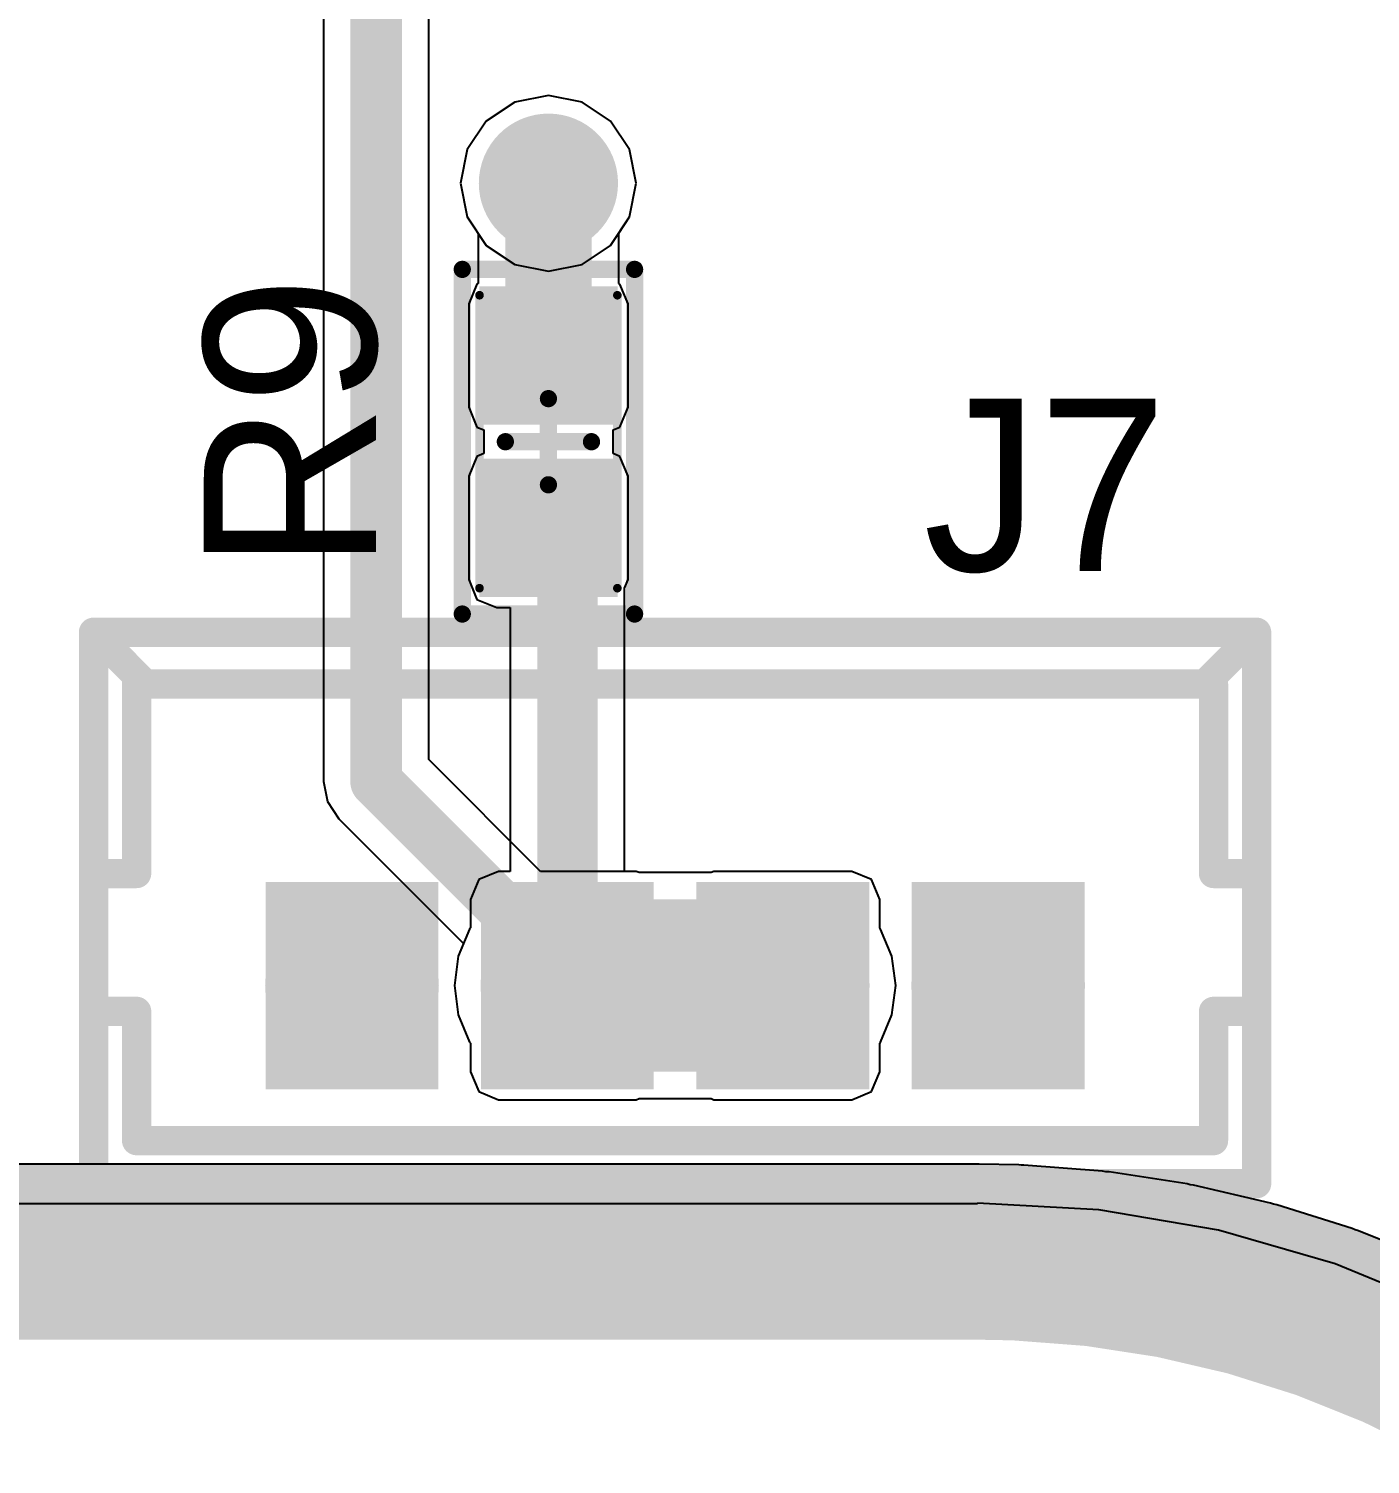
# Model space of a CAD drawing. Header units: millimetres. Extents: x 118 to 288, y 159 to 220.
# Drawn here: x 272.23 to 280.02, y 160.09 to 168.42 of the extents above; entities that cross this region are included whole.
import ezdxf

# ---------------------------------------------------------------- set-up
doc = ezdxf.new("R2010")
doc.units = ezdxf.units.MM
for name, color, linetype in [('BottomLayer', 5, 'Continuous'), ('BottomOverlay', 54, 'Continuous'), ('BottomSolder', 6, 'Continuous'), ('InternalPlane1', 76, 'Continuous'), ('InternalPlane2', 16, 'Continuous'), ('KeepOutLayer', 6, 'Continuous'), ('Mechanical13', 56, 'Continuous'), ('Mechanical15', 56, 'Continuous'), ('MultiLayer', 9, 'Continuous'), ('PadHoleLayer', 156, 'Continuous'), ('TopLayer', 1, 'Continuous'), ('TopOverlay', 2, 'Continuous'), ('TopPaste', 8, 'Continuous'), ('TopSolder', 216, 'Continuous'), ('ViaHoleLayer', 16, 'Continuous')]:
    doc.layers.add(name, color=color, linetype=linetype)

# ---------------------------------------------------------------- blocks, each defined once
blk = doc.blocks.new('MOLEX53047_0410_B_73')
at = {"layer": 'BottomLayer'}
for points in [[(-0.4, -0.5), (0.4, -0.5), (-0.4, 0.5), (0.4, 0.5)], [(0.85, -0.5), (1.65, -0.5), (0.85, 0.5), (1.65, 0.5)], [(2.1, -0.5), (2.9, -0.5), (2.1, 0.5), (2.9, 0.5)], [(3.35, -0.5), (4.15, -0.5), (3.35, 0.5), (4.15, 0.5)]]:
    blk.add_solid(points, dxfattribs=at)
at = {"layer": 'BottomOverlay', "const_width": 0.17}
for points in [[(-1.5, -1.15), (-1.5, 2.05)], [(-1.5, 2.05), (5.25, 2.05)], [(-1.5, 2.05), (-1.2, 1.75)], [(4.95, 1.75), (5.25, 2.05)], [(5.25, -1.15), (5.25, 2.05)], [(-1.25, 1.75), (5, 1.75)], [(-1.25, 1.75), (-1.2, 1.75)], [(-1.25, 0.65), (-1.25, 1.75)], [(4.95, 1.75), (5, 1.75)], [(5, 0.65), (5, 1.75)], [(-1.5, 0.65), (-1.25, 0.65)], [(5, 0.65), (5.25, 0.65)], [(-1.5, -0.15), (-1.25, -0.15)], [(-1.25, -0.9), (-1.25, -0.15)], [(5, -0.15), (5.25, -0.15)], [(5, -0.9), (5, -0.15)], [(-1.25, -0.9), (5, -0.9)], [(-1.5, -1.15), (5.25, -1.15)]]:
    blk.add_lwpolyline(points, dxfattribs=at)
at = {"layer": 'BottomOverlay', "const_width": 0.085}
for points in [[(-1.5425, 2.05, 1), (-1.4575, 2.05, 1)], [(-1.5425, 2.05, 1), (-1.4575, 2.05, 1)], [(-1.5425, 2.05, 1), (-1.4575, 2.05, 1)], [(5.2075, 2.05, 1), (5.2925, 2.05, 1)], [(5.2075, 2.05, 1), (5.2925, 2.05, 1)], [(5.2075, 2.05, 1), (5.2925, 2.05, 1)], [(-1.2925, 1.75, 1), (-1.2075, 1.75, 1)], [(-1.2925, 1.75, 1), (-1.2075, 1.75, 1)], [(-1.2925, 1.75, 1), (-1.2075, 1.75, 1)], [(-1.2425, 1.75, 1), (-1.1575, 1.75, 1)], [(-1.2425, 1.75, 1), (-1.1575, 1.75, 1)], [(4.9075, 1.75, 1), (4.9925, 1.75, 1)], [(4.9075, 1.75, 1), (4.9925, 1.75, 1)], [(4.9575, 1.75, 1), (5.0425, 1.75, 1)], [(4.9575, 1.75, 1), (5.0425, 1.75, 1)], [(4.9575, 1.75, 1), (5.0425, 1.75, 1)], [(-1.5425, 0.65, 1), (-1.4575, 0.65, 1)], [(-1.2925, 0.65, 1), (-1.2075, 0.65, 1)], [(-1.2925, 0.65, 1), (-1.2075, 0.65, 1)], [(4.9575, 0.65, 1), (5.0425, 0.65, 1)], [(4.9575, 0.65, 1), (5.0425, 0.65, 1)], [(5.2075, 0.65, 1), (5.2925, 0.65, 1)], [(-1.5425, -0.15, 1), (-1.4575, -0.15, 1)], [(-1.2925, -0.15, 1), (-1.2075, -0.15, 1)], [(-1.2925, -0.15, 1), (-1.2075, -0.15, 1)], [(4.9575, -0.15, 1), (5.0425, -0.15, 1)], [(4.9575, -0.15, 1), (5.0425, -0.15, 1)], [(5.2075, -0.15, 1), (5.2925, -0.15, 1)], [(-1.2925, -0.9, 1), (-1.2075, -0.9, 1)], [(-1.2925, -0.9, 1), (-1.2075, -0.9, 1)], [(4.9575, -0.9, 1), (5.0425, -0.9, 1)], [(4.9575, -0.9, 1), (5.0425, -0.9, 1)], [(-1.5425, -1.15, 1), (-1.4575, -1.15, 1)], [(-1.5425, -1.15, 1), (-1.4575, -1.15, 1)], [(5.2075, -1.15, 1), (5.2925, -1.15, 1)], [(5.2075, -1.15, 1), (5.2925, -1.15, 1)]]:
    blk.add_lwpolyline(points, format="xyb", close=True, dxfattribs=at)
at = {"layer": 'BottomSolder'}
for points in [[(-0.5016, -0.6016), (0.5016, -0.6016), (-0.5016, 0.6016), (0.5016, 0.6016)], [(0.7484, -0.6016), (1.7516, -0.6016), (0.7484, 0.6016), (1.7516, 0.6016)], [(1.9984, -0.6016), (3.0016, -0.6016), (1.9984, 0.6016), (3.0016, 0.6016)], [(3.2484, -0.6016), (4.2516, -0.6016), (3.2484, 0.6016), (4.2516, 0.6016)]]:
    blk.add_solid(points, dxfattribs=at)
at = {"layer": 'InternalPlane1', "const_width": 0.504}
for points in [[(0.998, 0, 1), (1.502, 0, 1)], [(2.248, 0, 1), (2.752, 0, 1)]]:
    blk.add_lwpolyline(points, format="xyb", close=True, dxfattribs=at)
at = {"layer": 'InternalPlane2', "const_width": 0.504}
for points in [[(-0.252, 0, 1), (0.252, 0, 1)], [(0.998, 0, 1), (1.502, 0, 1)], [(2.248, 0, 1), (2.752, 0, 1)], [(3.498, 0, 1), (4.002, 0, 1)]]:
    blk.add_lwpolyline(points, format="xyb", close=True, dxfattribs=at)
at = {"layer": 'MultiLayer'}
for points in [[(-0.4, -0.5), (0.4, -0.5), (-0.4, 0.5), (0.4, 0.5)], [(0.85, -0.5), (1.65, -0.5), (0.85, 0.5), (1.65, 0.5)], [(2.1, -0.5), (2.9, -0.5), (2.1, 0.5), (2.9, 0.5)], [(3.35, -0.5), (4.15, -0.5), (3.35, 0.5), (4.15, 0.5)]]:
    blk.add_solid(points, dxfattribs=at)
at = {"layer": 'PadHoleLayer', "const_width": 0.25}
for points in [[(-0.125, 0, 1), (0.125, 0, 1)], [(1.125, 0, 1), (1.375, 0, 1)], [(2.375, 0, 1), (2.625, 0, 1)], [(3.625, 0, 1), (3.875, 0, 1)]]:
    blk.add_lwpolyline(points, format="xyb", close=True, dxfattribs=at)
at = {"layer": 'TopLayer'}
for points in [[(-0.4, -0.5), (0.4, -0.5), (-0.4, 0.5), (0.4, 0.5)], [(0.85, -0.5), (1.65, -0.5), (0.85, 0.5), (1.65, 0.5)], [(2.1, -0.5), (2.9, -0.5), (2.1, 0.5), (2.9, 0.5)], [(3.35, -0.5), (4.15, -0.5), (3.35, 0.5), (4.15, 0.5)]]:
    blk.add_solid(points, dxfattribs=at)
at = {"layer": 'TopSolder'}
for points in [[(-0.5016, -0.6016), (0.5016, -0.6016), (-0.5016, 0.6016), (0.5016, 0.6016)], [(0.7484, -0.6016), (1.7516, -0.6016), (0.7484, 0.6016), (1.7516, 0.6016)], [(1.9984, -0.6016), (3.0016, -0.6016), (1.9984, 0.6016), (3.0016, 0.6016)], [(3.2484, -0.6016), (4.2516, -0.6016), (3.2484, 0.6016), (4.2516, 0.6016)]]:
    blk.add_solid(points, dxfattribs=at)
blk = doc.blocks.new('0402__84')
at = {"layer": 'Mechanical15'}
for points, const_width in [([(-0.4, 0.85), (0.4, 0.85)], 0.05), ([(-0.4, -0.85), (-0.4, 0.85)], 0.05), ([(0.4, -0.85), (0.4, 0.85)], 0.05), ([(0, -0.25), (0, 0.25)], 0.1), ([(-0.25, 0), (0.25, 0)], 0.1), ([(-0.4, -0.85), (0.4, -0.85)], 0.05)]:
    blk.add_lwpolyline(points, dxfattribs=dict(at, const_width=const_width))
for points, const_width in [([(-0.4125, 0.85, 1), (-0.3875, 0.85, 1)], 0.025), ([(-0.4125, 0.85, 1), (-0.3875, 0.85, 1)], 0.025), ([(0.3875, 0.85, 1), (0.4125, 0.85, 1)], 0.025), ([(0.3875, 0.85, 1), (0.4125, 0.85, 1)], 0.025), ([(-0.025, 0.25, 1), (0.025, 0.25, 1)], 0.05), ([(-0.275, 0, 1), (-0.225, 0, 1)], 0.05), ([(0.225, 0, 1), (0.275, 0, 1)], 0.05), ([(-0.025, -0.25, 1), (0.025, -0.25, 1)], 0.05), ([(-0.4125, -0.85, 1), (-0.3875, -0.85, 1)], 0.025), ([(-0.4125, -0.85, 1), (-0.3875, -0.85, 1)], 0.025), ([(0.3875, -0.85, 1), (0.4125, -0.85, 1)], 0.025), ([(0.3875, -0.85, 1), (0.4125, -0.85, 1)], 0.025)]:
    blk.add_lwpolyline(points, format="xyb", close=True, dxfattribs=dict(at, const_width=const_width))
at = {"layer": 'TopLayer'}
for points in [[(0.3, 0.8), (-0.3, 0.8), (0.3, 0.2), (-0.3, 0.2)], [(0.3, -0.2), (-0.3, -0.2), (0.3, -0.8), (-0.3, -0.8)]]:
    blk.add_solid(points, dxfattribs=at)
at = {"layer": 'TopOverlay', "const_width": 0.1}
for points in [[(-0.5, -1), (-0.5, 1)], [(-0.5, 1), (0.5, 1)], [(0.5, -1), (0.5, 1)], [(-0.5, -1), (0.5, -1)]]:
    blk.add_lwpolyline(points, dxfattribs=at)
at = {"layer": 'TopOverlay', "const_width": 0.05}
for points in [[(-0.525, 1, 1), (-0.475, 1, 1)], [(-0.525, 1, 1), (-0.475, 1, 1)], [(0.475, 1, 1), (0.525, 1, 1)], [(0.475, 1, 1), (0.525, 1, 1)], [(-0.525, -1, 1), (-0.475, -1, 1)], [(-0.525, -1, 1), (-0.475, -1, 1)], [(0.475, -1, 1), (0.525, -1, 1)], [(0.475, -1, 1), (0.525, -1, 1)]]:
    blk.add_lwpolyline(points, format="xyb", close=True, dxfattribs=at)
at = {"layer": 'TopPaste'}
for points in [[(0.3, 0.8), (-0.3, 0.8), (0.3, 0.2), (-0.3, 0.2)], [(0.3, -0.2), (-0.3, -0.2), (0.3, -0.8), (-0.3, -0.8)]]:
    blk.add_solid(points, dxfattribs=at)
at = {"layer": 'TopSolder'}
for points in [[(0.4016, 0.9016), (-0.4016, 0.9016), (0.4016, 0.0984), (-0.4016, 0.0984)], [(0.4016, -0.0984), (-0.4016, -0.0984), (0.4016, -0.9016), (-0.4016, -0.9016)]]:
    blk.add_solid(points, dxfattribs=at)

msp = doc.modelspace()

# ---------------------------------------------------------------- linework, layer by layer
at = {"layer": 'BottomLayer'}
for p, q in [((274.5559, 164.1804), (274.5559, 168.625)), ((273.9441, 168.4983), (273.9441, 164.0537)), ((275.25, 168.0348), (275.0549, 167.996)), ((275.4451, 167.996), (275.25, 168.0348)), ((275.0549, 167.996), (274.8895, 167.8855)), ((275.6105, 167.8855), (275.4451, 167.996)), ((274.8895, 167.8855), (274.779, 167.7201)), ((275.721, 167.7201), (275.6105, 167.8855)), ((274.779, 167.7201), (274.7402, 167.525)), ((275.7598, 167.525), (275.721, 167.7201)), ((274.7402, 167.525), (274.779, 167.3299)), ((275.721, 167.3299), (275.7598, 167.525)), ((274.779, 167.3299), (274.8895, 167.1645)), ((275.6105, 167.1645), (275.721, 167.3299)), ((274.8895, 167.1645), (275.0549, 167.054)), ((275.4451, 167.054), (275.6105, 167.1645)), ((275.0549, 167.054), (275.25, 167.0152)), ((275.25, 167.0152), (275.4451, 167.054)), ((275.2045, 163.5318), (274.5559, 164.1804)), ((273.9441, 164.0537), (273.9441, 164.0537)), ((273.9441, 164.0537), (273.9674, 163.9366)), ((273.9674, 163.9366), (274.0337, 163.8374)), ((274.0337, 163.8374), (274.7576, 163.1135)), ((275.76, 163.5318), (275.2045, 163.5318)), ((275.7763, 163.525), (275.76, 163.5318)), ((276.1937, 163.525), (275.7763, 163.525)), ((276.21, 163.5318), (276.1937, 163.525)), ((277.01, 163.5318), (276.21, 163.5318)), ((277.1248, 163.4842), (277.01, 163.5318)), ((277.1724, 163.3694), (277.1248, 163.4842)), ((277.1724, 163.2043), (277.1724, 163.3694)), ((277.1778, 163.1972), (277.1724, 163.2043)), ((277.2433, 163.0391), (277.1778, 163.1972)), ((274.7576, 163.1135), (274.7267, 163.0391)), ((274.7267, 163.0391), (274.7044, 162.8694)), ((277.2656, 162.8694), (277.2433, 163.0391)), ((274.7044, 162.8694), (274.7267, 162.6997)), ((277.2433, 162.6997), (277.2656, 162.8694)), ((274.7267, 162.6997), (274.7922, 162.5416)), ((277.1778, 162.5416), (277.2433, 162.6997)), ((274.7922, 162.5416), (274.7976, 162.5345)), ((274.7976, 162.5345), (274.7976, 162.3694)), ((277.1724, 162.5345), (277.1778, 162.5416)), ((277.1724, 162.3694), (277.1724, 162.5345)), ((274.7976, 162.3694), (274.8452, 162.2546)), ((277.1248, 162.2546), (277.1724, 162.3694)), ((274.8452, 162.2546), (274.96, 162.207)), ((274.96, 162.207), (275.76, 162.207)), ((275.76, 162.207), (275.7763, 162.2138)), ((275.7763, 162.2138), (276.1937, 162.2138)), ((276.1937, 162.2138), (276.21, 162.207)), ((276.21, 162.207), (277.01, 162.207)), ((277.01, 162.207), (277.1248, 162.2546)), ((278.4447, 161.5678), (277.741, 161.6074)), ((277.741, 161.6074), (277.741, 161.6029)), ((277.741, 161.6029), (257.819, 161.6029)), ((279.1395, 161.4498), (278.4447, 161.5678)), ((279.8167, 161.2547), (279.1395, 161.4498)), ((280.4679, 160.985), (279.8167, 161.2547))]:
    msp.add_line(p, q, dxfattribs=at)
for points, const_width in [([(274.25, 164.0537), (274.25, 168.625)], 0.3), ([(274.25, 164.0537), (275.36, 162.9437)], 0.3), ([(275.36, 162.8694), (276.61, 162.8694)], 1), ([(275.36, 162.8694), (275.36, 162.9437)], 0.3)]:
    msp.add_lwpolyline(points, dxfattribs=dict(at, const_width=const_width))
for points, const_width in [([(275.075, 167.525, 1), (275.425, 167.525, 1)], 0.35), ([(274.175, 164.0537, 1), (274.325, 164.0537, 1)], 0.15), ([(274.175, 164.0537, 1), (274.325, 164.0537, 1)], 0.15), ([(275.11, 162.8694, 1), (275.61, 162.8694, 1)], 0.5), ([(276.36, 162.8694, 1), (276.86, 162.8694, 1)], 0.5), ([(275.285, 162.9437, 1), (275.435, 162.9437, 1)], 0.15), ([(275.285, 162.9437, 1), (275.435, 162.9437, 1)], 0.15), ([(275.285, 162.8694, 1), (275.435, 162.8694, 1)], 0.15)]:
    msp.add_lwpolyline(points, format="xyb", close=True, dxfattribs=dict(at, const_width=const_width))
at = {"layer": 'InternalPlane1'}
for p, q in [((277.741, 161.8329), (257.819, 161.8329)), ((277.7458, 161.8324), (277.741, 161.8329)), ((277.7507, 161.8328), (277.7458, 161.8324)), ((277.9796, 161.8285), (277.7507, 161.8328)), ((277.9941, 161.8268), (277.9796, 161.8285)), ((278.0088, 161.8271), (277.9941, 161.8268)), ((278.4652, 161.7922), (278.0088, 161.8271)), ((278.4844, 161.7888), (278.4652, 161.7922)), ((278.5039, 161.7877), (278.4844, 161.7888)), ((278.9563, 161.7181), (278.5039, 161.7877)), ((278.9752, 161.7133), (278.9563, 161.7181)), ((278.9945, 161.7108), (278.9752, 161.7133)), ((279.4403, 161.6069), (278.9945, 161.7108)), ((279.4588, 161.6006), (279.4403, 161.6069)), ((279.4779, 161.5966), (279.4588, 161.6006)), ((279.9145, 161.459), (279.4779, 161.5966)), ((279.9324, 161.4514), (279.9145, 161.459)), ((279.9511, 161.4459), (279.9324, 161.4514)), ((280.376, 161.2755), (279.9511, 161.4459))]:
    msp.add_line(p, q, dxfattribs=at)
for points, const_width in [([(275.048, 167.525, 1), (275.452, 167.525, 1)], 0.404), ([(277.487, 161.3225, 1), (277.995, 161.3225, 1)], 0.508), ([(277.487, 161.3225, 1), (277.995, 161.3225, 1)], 0.508), ([(277.7158, 161.3181, 1), (278.2238, 161.3181, 1)], 0.508), ([(277.7158, 161.3181, 1), (278.2238, 161.3181, 1)], 0.508), ([(278.1723, 161.2832, 1), (278.6803, 161.2832, 1)], 0.508), ([(278.1723, 161.2832, 1), (278.6803, 161.2832, 1)], 0.508), ([(278.6247, 161.2136, 1), (279.1327, 161.2136, 1)], 0.508), ([(278.6247, 161.2136, 1), (279.1327, 161.2136, 1)], 0.508), ([(279.0705, 161.1097, 1), (279.5785, 161.1097, 1)], 0.508), ([(279.0705, 161.1097, 1), (279.5785, 161.1097, 1)], 0.508), ([(279.5071, 160.9722, 1), (280.0151, 160.9722, 1)], 0.508), ([(279.5071, 160.9722, 1), (280.0151, 160.9722, 1)], 0.508), ([(279.9319, 160.8017, 1), (280.4399, 160.8017, 1)], 0.508), ([(279.9319, 160.8017, 1), (280.4399, 160.8017, 1)], 0.508)]:
    msp.add_lwpolyline(points, format="xyb", close=True, dxfattribs=dict(at, const_width=const_width))
at = {"layer": 'InternalPlane1', "const_width": 1.016}
for points in [[(257.819, 161.3225), (277.741, 161.3225)], [(277.741, 161.3225), (277.9698, 161.3181)], [(277.9698, 161.3181), (278.4263, 161.2832)], [(278.4263, 161.2832), (278.8787, 161.2136)], [(278.8787, 161.2136), (279.3245, 161.1097)], [(279.3245, 161.1097), (279.7611, 160.9722)], [(279.7611, 160.9722), (280.1859, 160.8017)], [(280.1859, 160.8017), (280.5965, 160.5994)]]:
    msp.add_lwpolyline(points, dxfattribs=at)
at = {"layer": 'InternalPlane2'}
for p, q in [((277.741, 161.8329), (257.819, 161.8329)), ((277.7458, 161.8324), (277.741, 161.8329)), ((277.7507, 161.8328), (277.7458, 161.8324)), ((277.9796, 161.8285), (277.7507, 161.8328)), ((277.9941, 161.8268), (277.9796, 161.8285)), ((278.0088, 161.8271), (277.9941, 161.8268)), ((278.4652, 161.7922), (278.0088, 161.8271)), ((278.4844, 161.7888), (278.4652, 161.7922)), ((278.5039, 161.7877), (278.4844, 161.7888)), ((278.9563, 161.7181), (278.5039, 161.7877)), ((278.9752, 161.7133), (278.9563, 161.7181)), ((278.9945, 161.7108), (278.9752, 161.7133)), ((279.4403, 161.6069), (278.9945, 161.7108)), ((279.4588, 161.6006), (279.4403, 161.6069)), ((279.4779, 161.5966), (279.4588, 161.6006)), ((279.9145, 161.459), (279.4779, 161.5966)), ((279.9324, 161.4514), (279.9145, 161.459)), ((279.9511, 161.4459), (279.9324, 161.4514)), ((280.376, 161.2755), (279.9511, 161.4459))]:
    msp.add_line(p, q, dxfattribs=at)
at = {"layer": 'InternalPlane2', "const_width": 1.016}
for points in [[(257.819, 161.3225), (277.741, 161.3225)], [(277.741, 161.3225), (277.9698, 161.3181)], [(277.9698, 161.3181), (278.4263, 161.2832)], [(278.4263, 161.2832), (278.8787, 161.2136)], [(278.8787, 161.2136), (279.3245, 161.1097)], [(279.3245, 161.1097), (279.7611, 160.9722)], [(279.7611, 160.9722), (280.1859, 160.8017)], [(280.1859, 160.8017), (280.5965, 160.5994)]]:
    msp.add_lwpolyline(points, dxfattribs=at)
at = {"layer": 'InternalPlane2', "const_width": 0.508}
for points in [[(277.487, 161.3225, 1), (277.995, 161.3225, 1)], [(277.487, 161.3225, 1), (277.995, 161.3225, 1)], [(277.7158, 161.3181, 1), (278.2238, 161.3181, 1)], [(277.7158, 161.3181, 1), (278.2238, 161.3181, 1)], [(278.1723, 161.2832, 1), (278.6803, 161.2832, 1)], [(278.1723, 161.2832, 1), (278.6803, 161.2832, 1)], [(278.6247, 161.2136, 1), (279.1327, 161.2136, 1)], [(278.6247, 161.2136, 1), (279.1327, 161.2136, 1)], [(279.0705, 161.1097, 1), (279.5785, 161.1097, 1)], [(279.0705, 161.1097, 1), (279.5785, 161.1097, 1)], [(279.5071, 160.9722, 1), (280.0151, 160.9722, 1)], [(279.5071, 160.9722, 1), (280.0151, 160.9722, 1)], [(279.9319, 160.8017, 1), (280.4399, 160.8017, 1)], [(279.9319, 160.8017, 1), (280.4399, 160.8017, 1)]]:
    msp.add_lwpolyline(points, format="xyb", close=True, dxfattribs=at)
at = {"layer": 'KeepOutLayer', "const_width": 0.25}
for points in [[(253.5199, 204.6125, -0.137957), (287.4904, 166.7032)], [(277.741, 161.3225, -0.153815), (281.1805, 160.2387)]]:
    msp.add_lwpolyline(points, format="xyb", dxfattribs=at)
msp.add_lwpolyline([(257.819, 161.3225), (277.741, 161.3225)], dxfattribs=at)
at = {"layer": 'KeepOutLayer', "const_width": 0.125}
msp.add_lwpolyline([(277.6785, 161.3225, 1), (277.8035, 161.3225, 1)], format="xyb", close=True, dxfattribs=at)
msp.add_lwpolyline([(277.6785, 161.3225, 1), (277.8035, 161.3225, 1)], format="xyb", close=True, dxfattribs=at)
at = {"layer": 'Mechanical13', "const_width": 0.25}
for points in [[(253.5199, 204.6125, -0.137957), (287.4904, 166.7032)], [(277.741, 161.3225, -0.153815), (281.1805, 160.2387)]]:
    msp.add_lwpolyline(points, format="xyb", dxfattribs=at)
msp.add_lwpolyline([(257.819, 161.3225), (277.741, 161.3225)], dxfattribs=at)
at = {"layer": 'Mechanical13', "const_width": 0.125}
msp.add_lwpolyline([(277.6785, 161.3225, 1), (277.8035, 161.3225, 1)], format="xyb", close=True, dxfattribs=at)
msp.add_lwpolyline([(277.6785, 161.3225, 1), (277.8035, 161.3225, 1)], format="xyb", close=True, dxfattribs=at)
at = {"layer": 'MultiLayer', "const_width": 0.35}
msp.add_lwpolyline([(275.075, 167.525, 1), (275.425, 167.525, 1)], format="xyb", close=True, dxfattribs=at)
at = {"layer": 'TopLayer'}
for p, q in [((275.25, 168.0348), (275.0549, 167.996)), ((275.4451, 167.996), (275.25, 168.0348)), ((275.0549, 167.996), (274.8895, 167.8855)), ((275.6105, 167.8855), (275.4451, 167.996)), ((274.8895, 167.8855), (274.779, 167.7201)), ((275.721, 167.7201), (275.6105, 167.8855)), ((274.779, 167.7201), (274.7402, 167.525)), ((275.7598, 167.525), (275.721, 167.7201)), ((274.7402, 167.525), (274.779, 167.3299)), ((275.721, 167.3299), (275.7598, 167.525)), ((274.779, 167.3299), (274.8422, 167.2354)), ((275.6578, 167.2354), (275.721, 167.3299)), ((274.8422, 167.2354), (274.8422, 166.9427)), ((275.6578, 166.9427), (275.6578, 167.2354)), ((274.8352, 166.9398), (274.7876, 166.825)), ((274.8422, 166.9427), (274.8352, 166.9398)), ((275.6648, 166.9398), (275.6578, 166.9427)), ((275.7124, 166.825), (275.6648, 166.9398)), ((274.7876, 166.825), (274.7876, 166.225)), ((275.7124, 166.225), (275.7124, 166.825)), ((274.7876, 166.225), (274.8352, 166.1102)), ((275.6648, 166.1102), (275.7124, 166.225)), ((274.8352, 166.1102), (274.8749, 166.0937)), ((275.6251, 166.0937), (275.6648, 166.1102)), ((274.8749, 166.0937), (274.8749, 165.9563)), ((275.6251, 165.9563), (275.6251, 166.0937)), ((274.8352, 165.9398), (274.7876, 165.825)), ((274.8749, 165.9563), (274.8352, 165.9398)), ((275.6648, 165.9398), (275.6251, 165.9563)), ((275.7124, 165.825), (275.6648, 165.9398)), ((274.7876, 165.825), (274.7876, 165.225)), ((275.7124, 165.225), (275.7124, 165.825)), ((274.7876, 165.225), (274.8352, 165.1102)), ((275.6914, 165.1743), (275.7124, 165.225)), ((274.8352, 165.1102), (274.95, 165.0626)), ((275.6914, 163.5318), (275.6914, 165.1743)), ((274.95, 165.0626), (275.0286, 165.0626)), ((275.0286, 165.0626), (275.0286, 163.5318)), ((274.96, 163.5318), (274.8452, 163.4842)), ((275.0286, 163.5318), (274.96, 163.5318)), ((275.76, 163.5318), (275.6914, 163.5318)), ((275.7763, 163.525), (275.76, 163.5318)), ((276.1937, 163.525), (275.7763, 163.525)), ((276.21, 163.5318), (276.1937, 163.525)), ((277.01, 163.5318), (276.21, 163.5318)), ((277.1248, 163.4842), (277.01, 163.5318)), ((274.8452, 163.4842), (274.7976, 163.3694)), ((277.1724, 163.3694), (277.1248, 163.4842)), ((274.7976, 163.3694), (274.7976, 163.2043)), ((277.1724, 163.2043), (277.1724, 163.3694)), ((274.7922, 163.1972), (274.7267, 163.0391)), ((274.7976, 163.2043), (274.7922, 163.1972)), ((277.1778, 163.1972), (277.1724, 163.2043)), ((277.2433, 163.0391), (277.1778, 163.1972)), ((274.7267, 163.0391), (274.7044, 162.8694)), ((277.2656, 162.8694), (277.2433, 163.0391)), ((274.7044, 162.8694), (274.7267, 162.6997)), ((277.2433, 162.6997), (277.2656, 162.8694)), ((274.7267, 162.6997), (274.7922, 162.5416)), ((277.1778, 162.5416), (277.2433, 162.6997)), ((274.7922, 162.5416), (274.7976, 162.5345)), ((274.7976, 162.5345), (274.7976, 162.3694)), ((277.1724, 162.5345), (277.1778, 162.5416)), ((277.1724, 162.3694), (277.1724, 162.5345)), ((274.7976, 162.3694), (274.8452, 162.2546)), ((277.1248, 162.2546), (277.1724, 162.3694)), ((274.8452, 162.2546), (274.96, 162.207)), ((274.96, 162.207), (275.76, 162.207)), ((275.76, 162.207), (275.7763, 162.2138)), ((275.7763, 162.2138), (276.1937, 162.2138)), ((276.1937, 162.2138), (276.21, 162.207)), ((276.21, 162.207), (277.01, 162.207)), ((277.01, 162.207), (277.1248, 162.2546)), ((278.4447, 161.5678), (277.741, 161.6074)), ((277.741, 161.6074), (277.741, 161.6029)), ((277.741, 161.6029), (257.819, 161.6029)), ((279.1395, 161.4498), (278.4447, 161.5678)), ((279.8167, 161.2547), (279.1395, 161.4498)), ((280.4679, 160.985), (279.8167, 161.2547))]:
    msp.add_line(p, q, dxfattribs=at)
for points, const_width in [([(275.075, 167.525, 1), (275.425, 167.525, 1)], 0.35), ([(275.125, 167.525, 1), (275.375, 167.525, 1)], 0.25), ([(275.125, 166.525, 1), (275.375, 166.525, 1)], 0.25), ([(275.1625, 165.525, 1), (275.3375, 165.525, 1)], 0.175), ([(275.2725, 165.415, 1), (275.4475, 165.415, 1)], 0.175), ([(275.2725, 165.415, 1), (275.4475, 165.415, 1)], 0.175), ([(275.11, 162.8694, 1), (275.61, 162.8694, 1)], 0.5), ([(276.36, 162.8694, 1), (276.86, 162.8694, 1)], 0.5), ([(275.2725, 162.8694, 1), (275.4475, 162.8694, 1)], 0.175)]:
    msp.add_lwpolyline(points, format="xyb", close=True, dxfattribs=dict(at, const_width=const_width))
for points, const_width in [([(275.25, 166.525), (275.25, 167.525)], 0.5), ([(275.25, 165.525), (275.36, 165.415)], 0.35), ([(275.36, 162.8694), (275.36, 165.415)], 0.35), ([(275.36, 162.8694), (276.61, 162.8694)], 1)]:
    msp.add_lwpolyline(points, dxfattribs=dict(at, const_width=const_width))
at = {"layer": 'ViaHoleLayer', "const_width": 0.15}
msp.add_lwpolyline([(275.175, 167.525, 1), (275.325, 167.525, 1)], format="xyb", close=True, dxfattribs=at)

# ---------------------------------------------------------------- block references
at = {"rotation": 360}
msp.add_blockref('0402__84', (275.25, 166.025), dxfattribs=at)
msp.add_blockref('MOLEX53047_0410_B_73', (274.11, 162.8694))

# ---------------------------------------------------------------- texts
at = {"layer": 'TopOverlay'}
msp.add_text('R9', height=1, rotation=90, dxfattribs=at).set_placement((274.25, 165.275))
msp.add_text('J7', height=1, dxfattribs=at).set_placement((277.4264, 165.275))

doc.saveas('drawing.dxf')
